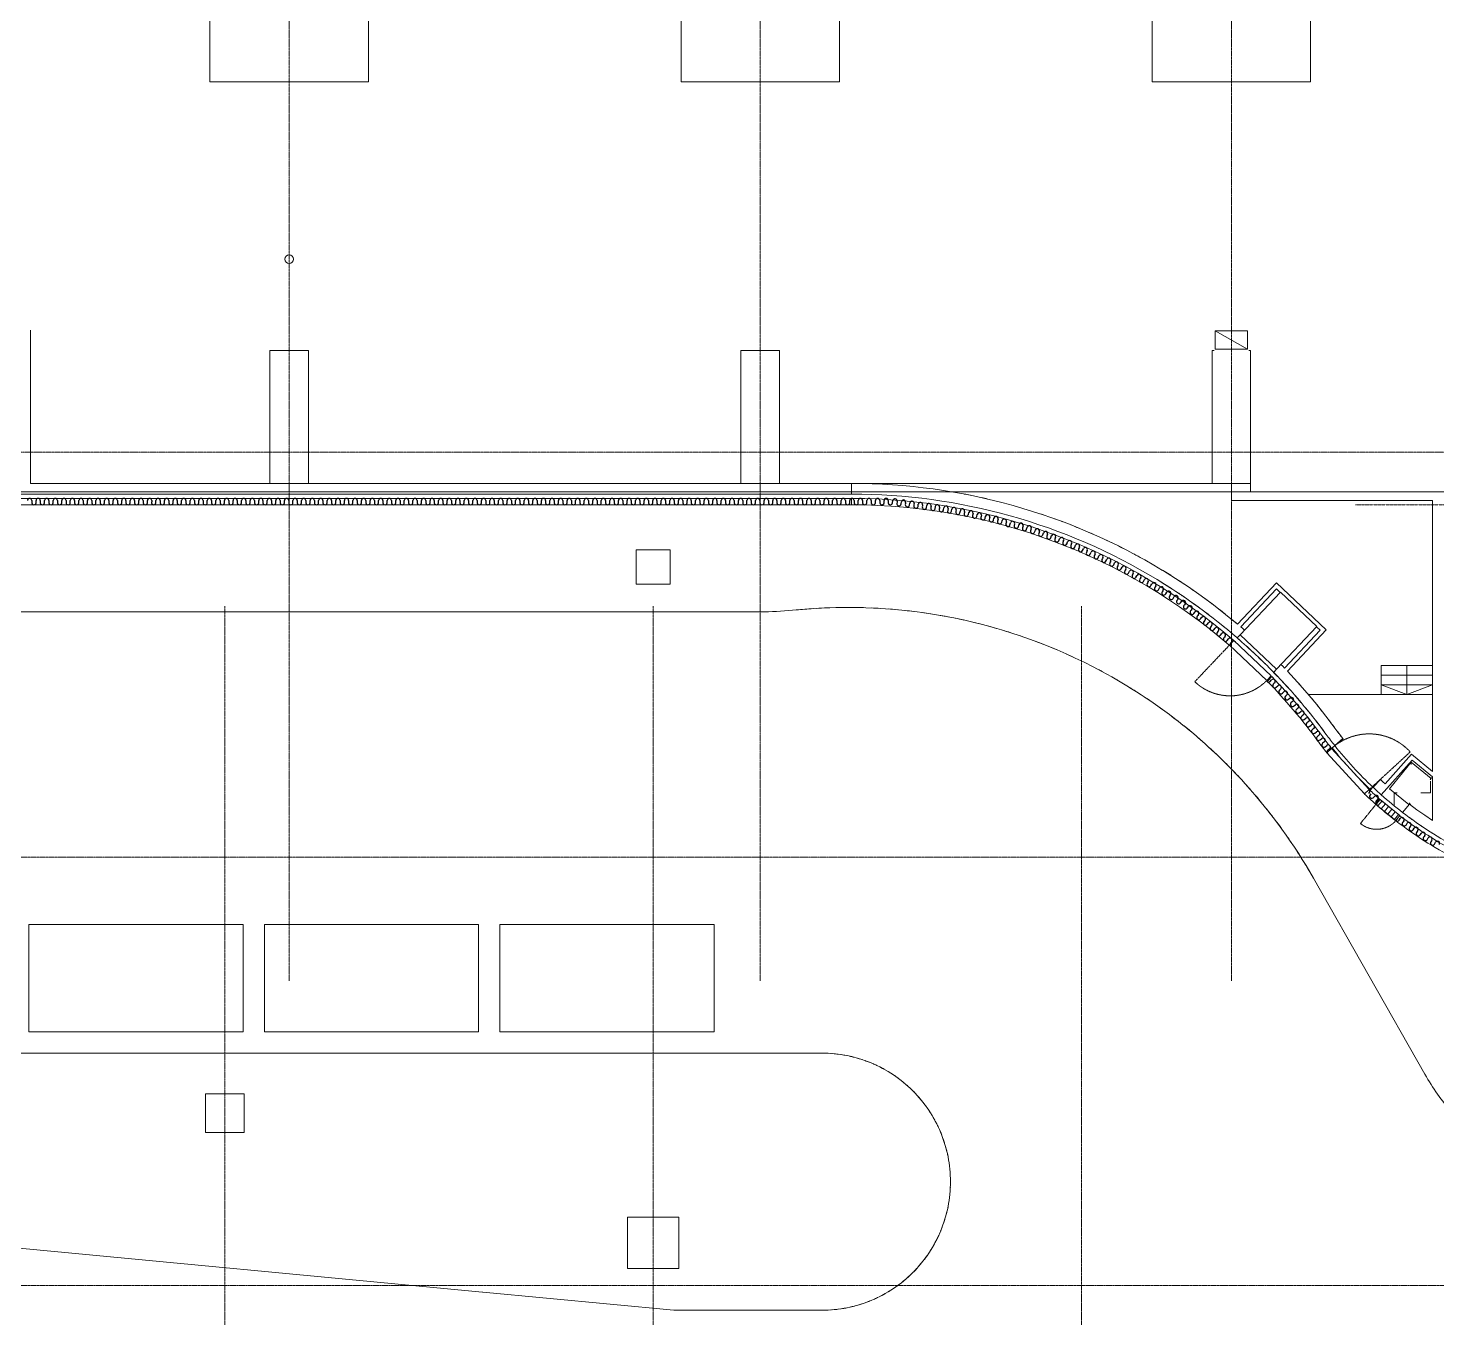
# Model space of a CAD drawing. Header units: millimetres. Extents: x -1578195 to 622687, y -255792 to 391308.
# Drawn here: x -1483347 to -1450456, y 95514 to 125616 of the extents above; entities that cross this region are included whole.
import ezdxf

# ---------------------------------------------------------------- set-up
doc = ezdxf.new("R2010")
doc.units = ezdxf.units.MM
for name, pattern in [('Grid Line', [21, 12, -3, 3, -3]), ('Hidden', [2.25, 1, -1.25]), ('Long Dash', [13.5, 9, -4.5]), ('Overhead', [1.8, 1.2, -0.6])]:
    doc.linetypes.add(name, pattern=pattern)
for name, color, linetype, lineweight in [('A-010-M_LINE', 90, 'Continuous', 5), ('A-010_MH_LINE', 90, 'Hidden', 5), ('A-200-H_WALL', 111, 'Continuous', 9), ('A-200-M_WALL', 113, 'Continuous', 9), ('A-200-M_WALL_INT', 2, 'Continuous', 9), ('A-215-M_CURT_PANEL', 51, 'Continuous', 5), ('A-230-M_FLOOR', 192, 'Continuous', 18), ('A-242-A_STAIR', 31, 'Continuous', 5), ('A-242-M_STAIR', 31, 'Continuous', 5), ('A-325-M_DOOR', 31, 'Continuous', 5), ('A-325-M_DOOR_PANEL', 31, 'Continuous', 5), ('A-325-MH_DOOR', 31, 'Long Dash', 5), ('S-280-M_COLUMN', 52, 'Continuous', 9), ('Z-030-M_GRID', 191, 'Continuous', 5), ('Z-060-M_DETAIL', 92, 'Continuous', 5)]:
    doc.layers.add(name, color=color, linetype=linetype, lineweight=lineweight)

# ---------------------------------------------------------------- blocks, each defined once
blk = doc.blocks.new('0291')
at = {"layer": 'A-200-H_WALL', "lineweight": 5}
h = blk.add_hatch(dxfattribs=at)
h.set_pattern_fill('FP_6', color=1, style=0, pattern_type=2)
h.set_pattern_definition([(270, (83994.51, 144113.43), (100, 6e-15), [])])
h.paths.add_polyline_path([(84190, 143857), (84193, 143860), (83727, 144239), (83821, 144355), (83801, 144372), (83706, 144256), (83945, 144052), (84186, 143860)], flags=0)
at = {"layer": 'A-325-M_DOOR_PANEL'}
h = blk.add_hatch(dxfattribs=at)
h.set_pattern_fill('FP_7', color=1, angle=-39.145, style=0, pattern_type=2)
h.set_pattern_definition([(50.855, (84527.5, 143781.01), (77.555, -63.128), [])])
h.paths.add_polyline_path([(84193, 143860), (84287, 143976), (83822, 144355), (83727, 144239)], flags=0)
at = {"layer": 'A-010-M_LINE', "color": 1, "lineweight": 25}
for p, q in [((52340, 151329), (52340, 151304)), ((52340, 151329), (52340, 151304)), ((52340, 151304), (52340, 151279)), ((52440, 151279), (52440, 151329)), ((52540, 151329), (52540, 151304)), ((52540, 151304), (52540, 151279)), ((52640, 151279), (52640, 151329)), ((52740, 151329), (52740, 151304)), ((52740, 151304), (52740, 151279)), ((52840, 151279), (52840, 151329)), ((52940, 151329), (52940, 151304)), ((52940, 151304), (52940, 151279)), ((53040, 151279), (53040, 151329)), ((53140, 151329), (53140, 151304)), ((53140, 151304), (53140, 151279)), ((53240, 151279), (53240, 151329)), ((53340, 151329), (53340, 151304)), ((53340, 151304), (53340, 151279)), ((53440, 151279), (53440, 151329)), ((53540, 151329), (53540, 151304)), ((53540, 151304), (53540, 151279)), ((53640, 151279), (53640, 151329)), ((53740, 151329), (53740, 151304)), ((53740, 151304), (53740, 151279)), ((53840, 151279), (53840, 151329)), ((53940, 151329), (53940, 151304)), ((53940, 151304), (53940, 151279)), ((54040, 151279), (54040, 151329)), ((54140, 151329), (54140, 151304)), ((54140, 151304), (54140, 151279)), ((54240, 151279), (54240, 151329)), ((54340, 151329), (54340, 151304)), ((54340, 151304), (54340, 151279)), ((54440, 151279), (54440, 151329)), ((54540, 151329), (54540, 151304)), ((54540, 151304), (54540, 151279)), ((54640, 151279), (54640, 151329)), ((54740, 151329), (54740, 151304)), ((54740, 151329), (54740, 151304)), ((54740, 151304), (54740, 151279)), ((54840, 151279), (54840, 151329)), ((54940, 151329), (54940, 151304)), ((54940, 151304), (54940, 151279)), ((55040, 151279), (55040, 151329)), ((55139, 151304), (55139, 151279)), ((55140, 151329), (55140, 151304)), ((55239, 151279), (55239, 151329)), ((55339, 151329), (55339, 151304)), ((55339, 151304), (55339, 151279)), ((55439, 151279), (55439, 151329)), ((55539, 151329), (55539, 151304)), ((55539, 151304), (55539, 151279)), ((55639, 151279), (55639, 151329)), ((55739, 151329), (55739, 151304)), ((55739, 151304), (55739, 151279)), ((55839, 151279), (55839, 151329)), ((55939, 151329), (55939, 151304)), ((55939, 151304), (55939, 151279)), ((56039, 151279), (56039, 151329)), ((56139, 151329), (56139, 151304)), ((56139, 151304), (56139, 151279)), ((56239, 151279), (56239, 151329)), ((56339, 151329), (56339, 151304)), ((56339, 151304), (56339, 151279)), ((56439, 151279), (56439, 151329)), ((56539, 151329), (56539, 151304)), ((56539, 151304), (56539, 151279)), ((56639, 151279), (56639, 151329)), ((56739, 151329), (56739, 151304)), ((56739, 151304), (56739, 151279)), ((56839, 151279), (56839, 151329)), ((56939, 151329), (56939, 151304)), ((56939, 151304), (56939, 151279)), ((57039, 151279), (57039, 151329)), ((57139, 151329), (57139, 151304)), ((57139, 151329), (57139, 151304)), ((57139, 151304), (57139, 151279)), ((57239, 151279), (57239, 151329)), ((57339, 151329), (57339, 151304)), ((57339, 151304), (57339, 151279)), ((57439, 151279), (57439, 151329)), ((57539, 151329), (57539, 151304)), ((57539, 151304), (57539, 151279)), ((57639, 151279), (57639, 151329)), ((57739, 151329), (57739, 151304)), ((57739, 151304), (57739, 151279)), ((57839, 151279), (57839, 151329)), ((57939, 151329), (57939, 151304)), ((57939, 151304), (57939, 151279)), ((58039, 151279), (58039, 151329)), ((58139, 151329), (58139, 151304)), ((58139, 151304), (58139, 151279)), ((58239, 151279), (58239, 151329)), ((58339, 151329), (58339, 151304)), ((58339, 151304), (58339, 151279)), ((58439, 151279), (58439, 151329)), ((58539, 151329), (58539, 151304)), ((58539, 151304), (58539, 151279)), ((58639, 151279), (58639, 151329)), ((58739, 151329), (58739, 151304)), ((58739, 151304), (58739, 151279)), ((58839, 151279), (58839, 151329)), ((58939, 151329), (58939, 151304)), ((58939, 151304), (58939, 151279)), ((59039, 151279), (59039, 151329)), ((59139, 151329), (59139, 151304)), ((59139, 151304), (59139, 151279)), ((59239, 151279), (59239, 151329)), ((59339, 151329), (59339, 151304)), ((59339, 151304), (59339, 151279)), ((59439, 151279), (59439, 151329)), ((59539, 151329), (59539, 151304)), ((59539, 151329), (59539, 151304)), ((59539, 151304), (59539, 151279)), ((59639, 151279), (59639, 151329)), ((59739, 151329), (59739, 151304)), ((59739, 151304), (59739, 151279)), ((59839, 151279), (59839, 151329)), ((59939, 151329), (59939, 151304)), ((59939, 151304), (59939, 151279)), ((60039, 151279), (60039, 151329)), ((60139, 151329), (60139, 151304)), ((60139, 151304), (60139, 151279)), ((60239, 151279), (60239, 151329)), ((60339, 151329), (60339, 151304)), ((60339, 151304), (60339, 151279)), ((60439, 151279), (60439, 151329)), ((60539, 151329), (60539, 151304)), ((60539, 151304), (60539, 151279)), ((60639, 151279), (60639, 151329)), ((60739, 151329), (60739, 151304)), ((60739, 151304), (60739, 151279)), ((60839, 151279), (60839, 151329)), ((60939, 151329), (60939, 151304)), ((60939, 151304), (60939, 151279)), ((61039, 151279), (61039, 151329)), ((61139, 151329), (61139, 151304)), ((61139, 151304), (61139, 151279)), ((61239, 151279), (61239, 151329)), ((61339, 151329), (61339, 151304)), ((61339, 151304), (61339, 151279)), ((61439, 151279), (61439, 151329)), ((61539, 151329), (61539, 151304)), ((61539, 151304), (61539, 151279)), ((61639, 151279), (61639, 151329)), ((61739, 151329), (61739, 151304)), ((61739, 151304), (61739, 151279)), ((61839, 151279), (61839, 151329)), ((61939, 151329), (61939, 151304)), ((61939, 151329), (61939, 151304)), ((61939, 151304), (61939, 151279)), ((62039, 151279), (62039, 151329)), ((62139, 151329), (62139, 151304)), ((62139, 151304), (62139, 151279)), ((62239, 151279), (62239, 151329)), ((62339, 151329), (62339, 151304)), ((62339, 151304), (62339, 151279)), ((62439, 151279), (62439, 151329)), ((62539, 151329), (62539, 151304)), ((62539, 151304), (62539, 151279)), ((62639, 151279), (62639, 151329)), ((62739, 151329), (62739, 151304)), ((62739, 151304), (62739, 151279)), ((62839, 151279), (62839, 151329)), ((62939, 151329), (62939, 151304)), ((62939, 151304), (62939, 151279)), ((63039, 151279), (63039, 151329)), ((63139, 151329), (63139, 151304)), ((63139, 151304), (63139, 151279)), ((63239, 151279), (63239, 151329)), ((63339, 151329), (63339, 151304)), ((63339, 151304), (63339, 151279)), ((63439, 151279), (63439, 151329)), ((63539, 151329), (63539, 151304)), ((63539, 151304), (63539, 151279)), ((63639, 151279), (63639, 151329)), ((63739, 151329), (63739, 151304)), ((63739, 151304), (63739, 151279)), ((63839, 151279), (63839, 151329)), ((63939, 151329), (63939, 151304)), ((63939, 151304), (63939, 151279)), ((64039, 151279), (64039, 151329)), ((64139, 151329), (64139, 151304)), ((64139, 151304), (64139, 151279)), ((64239, 151279), (64239, 151329)), ((64339, 151329), (64339, 151304)), ((64339, 151329), (64339, 151304)), ((64339, 151304), (64339, 151279)), ((64439, 151279), (64439, 151329)), ((64539, 151329), (64539, 151304)), ((64539, 151304), (64539, 151279)), ((64639, 151279), (64639, 151329)), ((64739, 151329), (64739, 151304)), ((64739, 151304), (64739, 151279)), ((64839, 151279), (64839, 151329)), ((64939, 151329), (64939, 151304)), ((64939, 151304), (64939, 151279)), ((65039, 151279), (65039, 151329)), ((65139, 151329), (65139, 151304)), ((65139, 151304), (65139, 151279)), ((65239, 151279), (65239, 151329)), ((65339, 151329), (65339, 151304)), ((65339, 151304), (65339, 151279)), ((65439, 151279), (65439, 151329)), ((65539, 151329), (65539, 151304)), ((65539, 151304), (65539, 151279)), ((65639, 151279), (65639, 151329)), ((65739, 151329), (65739, 151304)), ((65739, 151304), (65739, 151279)), ((65839, 151279), (65839, 151329)), ((65939, 151329), (65939, 151304)), ((65939, 151304), (65939, 151279)), ((66039, 151279), (66039, 151329)), ((66139, 151329), (66139, 151304)), ((66139, 151304), (66139, 151279)), ((66239, 151279), (66239, 151329)), ((66339, 151329), (66339, 151304)), ((66339, 151304), (66339, 151279)), ((66439, 151279), (66439, 151329)), ((66539, 151329), (66539, 151304)), ((66539, 151304), (66539, 151279)), ((66639, 151279), (66639, 151329)), ((66739, 151329), (66739, 151304)), ((66739, 151329), (66739, 151304)), ((66739, 151304), (66739, 151279)), ((66839, 151279), (66839, 151329)), ((66939, 151329), (66939, 151304)), ((66939, 151304), (66939, 151279)), ((67039, 151279), (67039, 151329)), ((67139, 151329), (67139, 151304)), ((67140, 151304), (67140, 151279)), ((67240, 151279), (67240, 151329)), ((67340, 151329), (67340, 151304)), ((67340, 151304), (67340, 151279)), ((67440, 151279), (67440, 151329)), ((67540, 151329), (67540, 151304)), ((67540, 151304), (67540, 151279)), ((67640, 151279), (67640, 151329)), ((67740, 151329), (67740, 151304)), ((67740, 151304), (67740, 151279)), ((67840, 151279), (67840, 151329)), ((67940, 151329), (67940, 151304)), ((67940, 151304), (67940, 151279)), ((68040, 151279), (68040, 151329)), ((68140, 151329), (68140, 151304)), ((68140, 151304), (68140, 151279)), ((68240, 151279), (68240, 151329)), ((68340, 151329), (68340, 151304)), ((68340, 151304), (68340, 151279)), ((68440, 151279), (68440, 151329)), ((68540, 151329), (68540, 151304)), ((68540, 151304), (68540, 151279)), ((68640, 151279), (68640, 151329)), ((68740, 151329), (68740, 151304)), ((68740, 151304), (68740, 151279)), ((68840, 151279), (68840, 151329)), ((68940, 151329), (68940, 151304)), ((68940, 151304), (68940, 151279)), ((69040, 151279), (69040, 151329)), ((69140, 151329), (69140, 151304)), ((69140, 151329), (69140, 151304)), ((69140, 151304), (69140, 151279)), ((69240, 151279), (69240, 151329)), ((69340, 151329), (69340, 151304)), ((69340, 151304), (69340, 151279)), ((69440, 151279), (69440, 151329)), ((69540, 151329), (69540, 151304)), ((69540, 151304), (69540, 151279)), ((69640, 151279), (69640, 151329)), ((69740, 151329), (69740, 151304)), ((69740, 151304), (69740, 151279)), ((69840, 151279), (69840, 151329)), ((69940, 151329), (69940, 151304)), ((69940, 151304), (69940, 151279)), ((70040, 151279), (70040, 151329)), ((70140, 151329), (70140, 151304)), ((70140, 151304), (70140, 151279)), ((70240, 151279), (70240, 151329)), ((70340, 151329), (70340, 151304)), ((70340, 151304), (70340, 151279)), ((70440, 151279), (70440, 151329)), ((70540, 151329), (70540, 151304)), ((70540, 151304), (70540, 151279)), ((70640, 151279), (70640, 151329)), ((70740, 151329), (70740, 151304)), ((70740, 151304), (70740, 151279)), ((70840, 151279), (70840, 151329)), ((70940, 151329), (70940, 151304)), ((70940, 151304), (70940, 151279)), ((71040, 151279), (71040, 151329)), ((71140, 151329), (71140, 151304)), ((71140, 151304), (71140, 151279)), ((71240, 151279), (71240, 151329)), ((71340, 151329), (71340, 151304)), ((71340, 151304), (71340, 151279)), ((71440, 151279), (71440, 151329)), ((71540, 151329), (71540, 151304)), ((71540, 151329), (71540, 151304)), ((71540, 151304), (71540, 151279)), ((71640, 151279), (71640, 151329)), ((71740, 151329), (71740, 151304)), ((71740, 151304), (71740, 151279)), ((71840, 151279), (71840, 151329)), ((71940, 151329), (71940, 151304)), ((71940, 151304), (71940, 151279)), ((72040, 151279), (72040, 151329)), ((72140, 151329), (72140, 151304)), ((72140, 151304), (72140, 151279)), ((72240, 151279), (72240, 151329)), ((72340, 151329), (72340, 151304)), ((72340, 151304), (72340, 151279)), ((72440, 151279), (72447, 151328)), ((72546, 151314), (72543, 151290)), ((72638, 151251), (72645, 151301)), ((72543, 151290), (72539, 151265)), ((72741, 151262), (72737, 151237)), ((72744, 151287), (72741, 151262)), ((72836, 151223), (72843, 151273)), ((72939, 151234), (72935, 151209)), ((72942, 151259), (72939, 151234)), ((73035, 151195), (73041, 151245)), ((73137, 151206), (73134, 151181)), ((73140, 151231), (73137, 151206)), ((73233, 151168), (73240, 151217)), ((73335, 151178), (73332, 151154)), ((73339, 151203), (73335, 151178)), ((73431, 151140), (73438, 151189)), ((73533, 151151), (73530, 151126)), ((73537, 151175), (73533, 151151)), ((73629, 151112), (73636, 151161)), ((73735, 151147), (73723, 151065)), ((73816, 151080), (73826, 151129)), ((73919, 151086), (73915, 151061)), ((73924, 151111), (73919, 151086)), ((73924, 151111), (73919, 151086)), ((74013, 151044), (74022, 151094)), ((74116, 151052), (74112, 151027)), ((74120, 151076), (74116, 151052)), ((74209, 151004), (74220, 151053)), ((74312, 151006), (74307, 150982)), ((74318, 151031), (74312, 151006)), ((74404, 150959), (74415, 151008)), ((74513, 150986), (74507, 150961)), ((74507, 150961), (74501, 150937)), ((74599, 150914), (74610, 150963)), ((74702, 150916), (74696, 150892)), ((74708, 150941), (74702, 150916)), ((74794, 150869), (74805, 150918)), ((74897, 150871), (74891, 150847)), ((74902, 150896), (74897, 150871)), ((74902, 150896), (74897, 150871)), ((74988, 150816), (75001, 150864)), ((75091, 150813), (75084, 150789)), ((75098, 150837), (75091, 150813)), ((75181, 150762), (75194, 150810)), ((75290, 150784), (75281, 150745)), ((75377, 150719), (75391, 150767)), ((75480, 150715), (75473, 150691)), ((75487, 150739), (75480, 150715)), ((75568, 150659), (75584, 150706)), ((75670, 150650), (75662, 150626)), ((75679, 150674), (75670, 150650)), ((75757, 150594), (75773, 150641)), ((75860, 150585), (75851, 150561)), ((75868, 150608), (75860, 150585)), ((75946, 150529), (75962, 150576)), ((76049, 150520), (76041, 150496)), ((76057, 150543), (76049, 150520)), ((76135, 150463), (76151, 150511)), ((76238, 150455), (76230, 150431)), ((76246, 150478), (76238, 150455)), ((76246, 150478), (76238, 150455)), ((76323, 150390), (76341, 150436)), ((76425, 150376), (76416, 150353)), ((76434, 150400), (76425, 150376)), ((76509, 150316), (76527, 150363)), ((76620, 150326), (76611, 150303)), ((76611, 150303), (76602, 150280)), ((76695, 150243), (76713, 150290)), ((76794, 150225), (76783, 150203)), ((76804, 150248), (76794, 150225)), ((76874, 150161), (76895, 150207)), ((76976, 150142), (76965, 150120)), ((76986, 150165), (76976, 150142)), ((77056, 150078), (77077, 150124)), ((77158, 150059), (77147, 150037)), ((77168, 150082), (77158, 150059)), ((77238, 149995), (77259, 150041)), ((77350, 149999), (77340, 149976)), ((77340, 149976), (77329, 149954)), ((77420, 149912), (77441, 149958)), ((77521, 149893), (77511, 149871)), ((77532, 149916), (77521, 149893)), ((77532, 149916), (77521, 149893)), ((77602, 149829), (77623, 149875)), ((77698, 149804), (77686, 149782)), ((77710, 149826), (77698, 149804)), ((77774, 149734), (77798, 149778)), ((77873, 149707), (77861, 149685)), ((77885, 149729), (77873, 149707)), ((77948, 149637), (77973, 149681)), ((78048, 149610), (78036, 149588)), ((78060, 149632), (78048, 149610)), ((78123, 149540), (78148, 149584)), ((78223, 149513), (78211, 149492)), ((78235, 149535), (78223, 149513)), ((78298, 149443), (78323, 149487)), ((78398, 149416), (78386, 149395)), ((78410, 149438), (78398, 149416)), ((78410, 149438), (78398, 149416)), ((78473, 149346), (78497, 149390)), ((78585, 149341), (78573, 149319)), ((78573, 149319), (78561, 149298)), ((78648, 149249), (78672, 149293)), ((78748, 149223), (78735, 149201)), ((78760, 149244), (78748, 149223)), ((78821, 149150), (78846, 149192)), ((78919, 149119), (78906, 149098)), ((78932, 149141), (78919, 149119)), ((78992, 149047), (79018, 149089)), ((79091, 149016), (79078, 148995)), ((79103, 149038), (79091, 149016)), ((79163, 148944), (79195, 148982)), ((79257, 148900), (79241, 148881)), ((79273, 148919), (79257, 148900)), ((79319, 148818), (79350, 148857)), ((79412, 148774), (79397, 148755)), ((79428, 148794), (79412, 148774)), ((79474, 148692), (79506, 148731)), ((79568, 148648), (79552, 148629)), ((79583, 148668), (79568, 148648)), ((79630, 148566), (79661, 148605)), ((79723, 148522), (79707, 148503)), ((79739, 148542), (79723, 148522)), ((79785, 148440), (79817, 148479)), ((79879, 148397), (79863, 148377)), ((79894, 148416), (79879, 148397)), ((79941, 148314), (79972, 148353)), ((80034, 148271), (80018, 148251)), ((80050, 148290), (80034, 148271)), ((80096, 148188), (80127, 148227)), ((80189, 148145), (80174, 148125)), ((80205, 148164), (80189, 148145)), ((80251, 148063), (80283, 148101)), ((80345, 148019), (80329, 148000)), ((80361, 148038), (80345, 148019)), ((80361, 148038), (80345, 148019)), ((81254, 147108), (81288, 147145)), ((81345, 147060), (81327, 147042)), ((81362, 147078), (81345, 147060)), ((81399, 146972), (81434, 147008)), ((81488, 146920), (81471, 146902)), ((81506, 146938), (81488, 146920)), ((81542, 146832), (81577, 146868)), ((81631, 146780), (81614, 146762)), ((81649, 146798), (81631, 146780)), ((81686, 146693), (81725, 146723)), ((81767, 146629), (81747, 146614)), ((81786, 146644), (81767, 146629)), ((81808, 146535), (81847, 146565)), ((81889, 146471), (81869, 146455)), ((81909, 146486), (81889, 146471)), ((81930, 146376), (81970, 146407)), ((82011, 146313), (81992, 146297)), ((82031, 146328), (82011, 146313)), ((82053, 146218), (82092, 146249)), ((82134, 146154), (82114, 146139)), ((82153, 146170), (82134, 146154)), ((82175, 146060), (82215, 146091)), ((82256, 145996), (82236, 145981)), ((82276, 146012), (82256, 145996)), ((82298, 145902), (82337, 145932)), ((82379, 145838), (82359, 145823)), ((82398, 145853), (82379, 145838)), ((82420, 145744), (82459, 145774)), ((82501, 145680), (82481, 145665)), ((82521, 145695), (82501, 145680)), ((82542, 145585), (82582, 145616)), ((82623, 145522), (82604, 145506)), ((82643, 145537), (82623, 145522)), ((82643, 145537), (82623, 145522)), ((83571, 144514), (83554, 144495)), ((83607, 144482), (83590, 144463)), ((83663, 144395), (83697, 144432)), ((83754, 144345), (83736, 144327)), ((83771, 144364), (83754, 144345)), ((84266, 143871), (84295, 143912)), ((84362, 143834), (84348, 143814)), ((84377, 143855), (84362, 143834)), ((84430, 143757), (84458, 143797)), ((84540, 143740), (84526, 143720)), ((84526, 143720), (84512, 143699)), ((84594, 143642), (84622, 143683)), ((84690, 143605), (84676, 143584)), ((84704, 143625), (84690, 143605)), ((84757, 143527), (84786, 143568)), ((84854, 143490), (84839, 143470)), ((84868, 143511), (84854, 143490)), ((84921, 143412), (84946, 143456)), ((85020, 143384), (85008, 143362)), ((85033, 143406), (85020, 143384)), ((85095, 143312), (85120, 143356))]:
    blk.add_line(p, q, dxfattribs=at)
at = {"layer": 'A-010-M_LINE', "color": 1}
for p, q in [((84287, 143976), (83801, 144372)), ((52273, 141431), (57273, 141431)), ((52273, 138931), (52273, 141431)), ((57273, 141431), (57273, 138931)), ((57773, 141431), (62773, 141431)), ((57773, 138931), (57773, 141431)), ((62773, 141431), (62773, 138931)), ((63273, 141431), (68273, 141431)), ((63273, 138931), (63273, 141431)), ((68273, 141431), (68273, 138931)), ((57273, 138931), (52273, 138931)), ((62773, 138931), (57773, 138931)), ((68273, 138931), (63273, 138931))]:
    blk.add_line(p, q, dxfattribs=at)
at = {"layer": 'A-010-M_LINE', "color": 1, "lineweight": 25}
for centre, radius, start, end in [((52290, 151329), 50, 0.0003, 180.0003), ((52490, 151329), 50, 0.0003, 180.0003), ((52690, 151329), 50, 0.0003, 180.0003), ((52890, 151329), 50, 0.0003, 180.0003), ((53090, 151329), 50, 0.0003, 180.0003), ((53290, 151329), 50, 0.0003, 180.0003), ((53490, 151329), 50, 0.0003, 180.0003), ((53690, 151329), 50, 0.0003, 180.0003), ((53890, 151329), 50, 0.0003, 180.0003), ((54090, 151329), 50, 0.0003, 180.0003), ((54290, 151329), 50, 0.0003, 180.0003), ((54490, 151329), 50, 0.0003, 180.0003), ((54690, 151329), 50, 0.0003, 180.0003), ((54890, 151329), 50, 0.0003, 180.0003), ((55090, 151329), 50, 0.0003, 180.0003), ((55289, 151329), 50, 0.0003, 180.0003), ((55489, 151329), 50, 0.0003, 180.0003), ((55689, 151329), 50, 0.0003, 180.0003), ((55889, 151329), 50, 0.0003, 180.0003), ((56089, 151329), 50, 0.0003, 180.0003), ((56289, 151329), 50, 0.0003, 180.0003), ((56489, 151329), 50, 0.0003, 180.0003), ((56689, 151329), 50, 0.0003, 180.0003), ((56889, 151329), 50, 0.0003, 180.0003), ((57089, 151329), 50, 0.0003, 180.0003), ((57289, 151329), 50, 0.0003, 180.0003), ((57489, 151329), 50, 0.0003, 180.0003), ((57689, 151329), 50, 0.0003, 180.0003), ((57889, 151329), 50, 0.0003, 180.0003), ((58089, 151329), 50, 0.0003, 180.0003), ((58289, 151329), 50, 0.0003, 180.0003), ((58489, 151329), 50, 0.0003, 180.0003), ((58689, 151329), 50, 0.0003, 180.0003), ((58889, 151329), 50, 0.0003, 180.0003), ((59089, 151329), 50, 0.0003, 180.0003), ((59289, 151329), 50, 0.0003, 180.0003), ((59489, 151329), 50, 0.0003, 180.0003), ((59689, 151329), 50, 0.0003, 180.0003), ((59889, 151329), 50, 0.0003, 180.0003), ((60089, 151329), 50, 0.0003, 180.0003), ((60289, 151329), 50, 0.0003, 180.0003), ((60489, 151329), 50, 0.0003, 180.0003), ((60689, 151329), 50, 0.0003, 180.0003), ((60889, 151329), 50, 0.0003, 180.0003), ((61089, 151329), 50, 0.0003, 180.0003), ((61289, 151329), 50, 0.0003, 180.0003), ((61489, 151329), 50, 0.0003, 180.0003), ((61689, 151329), 50, 0.0003, 180.0003), ((61889, 151329), 50, 0.0003, 180.0003), ((62089, 151329), 50, 0.0003, 180.0003), ((62289, 151329), 50, 0.0003, 180.0003), ((62489, 151329), 50, 0.0003, 180.0003), ((62689, 151329), 50, 0.0003, 180.0003), ((62889, 151329), 50, 0.0003, 180.0003), ((63089, 151329), 50, 0.0003, 180.0003), ((63289, 151329), 50, 0.0003, 180.0003), ((63489, 151329), 50, 0.0003, 180.0003), ((63689, 151329), 50, 0.0003, 180.0003), ((63889, 151329), 50, 0.0003, 180.0003), ((64089, 151329), 50, 0.0003, 180.0003), ((64289, 151329), 50, 0.0003, 180.0003), ((64489, 151329), 50, 0.0003, 180.0003), ((64689, 151329), 50, 0.0003, 180.0003), ((64889, 151329), 50, 0.0003, 180.0003), ((65089, 151329), 50, 0.0003, 180.0003), ((65289, 151329), 50, 0.0003, 180.0003), ((65489, 151329), 50, 0.0003, 180.0003), ((65689, 151329), 50, 0.0003, 180.0003), ((65889, 151329), 50, 0.0003, 180.0003), ((66089, 151329), 50, 0.0003, 180.0003), ((66289, 151329), 50, 0.0003, 180.0003), ((66489, 151329), 50, 0.0003, 180.0003), ((66689, 151329), 50, 0.0003, 180.0003), ((66889, 151329), 50, 0.0003, 180.0003), ((67089, 151329), 50, 0.0003, 180.0003), ((67290, 151329), 50, 0.0003, 180.0003), ((67490, 151329), 50, 0.0003, 180.0003), ((67690, 151329), 50, 0.0003, 180.0003), ((67890, 151329), 50, 0.0003, 180.0003), ((68090, 151329), 50, 0.0003, 180.0003), ((68290, 151329), 50, 0.0003, 180.0003), ((68490, 151329), 50, 0.0003, 180.0003), ((68690, 151329), 50, 0.0003, 180.0003), ((68890, 151329), 50, 0.0003, 180.0003), ((69090, 151329), 50, 0.0003, 180.0003), ((69290, 151329), 50, 0.0003, 180.0003), ((69490, 151329), 50, 0.0003, 180.0003), ((69690, 151329), 50, 0.0003, 180.0003), ((69890, 151329), 50, 0.0003, 180.0003), ((70090, 151329), 50, 0.0003, 180.0003), ((70290, 151329), 50, 0.0003, 180.0003), ((70490, 151329), 50, 0.0003, 180.0003), ((70690, 151329), 50, 0.0003, 180.0003), ((70890, 151329), 50, 0.0003, 180.0003), ((71090, 151329), 50, 0.0003, 180.0003), ((71290, 151329), 50, 0.0003, 180.0003), ((71490, 151329), 50, 0.0003, 180.0003), ((71690, 151329), 50, 0.0003, 180.0003), ((71890, 151329), 50, 0.0003, 180.0003), ((72090, 151329), 50, 0.0003, 180.0003), ((72290, 151329), 50, 0.0003, 180.0003), ((72497, 151321), 50, 352.0003, 172.0003), ((72695, 151294), 50, 352.0003, 172.0003), ((72893, 151266), 50, 352.0003, 172.0003), ((52390, 151279), 50, 180.0003, 0.0003), ((52590, 151279), 50, 180.0003, 0.0003), ((52790, 151279), 50, 180.0003, 0.0003), ((52990, 151279), 50, 180.0003, 0.0003), ((53190, 151279), 50, 180.0003, 0.0003), ((53390, 151279), 50, 180.0003, 0.0003), ((53590, 151279), 50, 180.0003, 0.0003), ((53790, 151279), 50, 180.0003, 0.0003), ((53990, 151279), 50, 180.0003, 0.0003), ((54190, 151279), 50, 180.0003, 0.0003), ((54390, 151279), 50, 180.0003, 0.0003), ((54590, 151279), 50, 180.0003, 0.0003), ((54790, 151279), 50, 180.0003, 0.0003), ((54990, 151279), 50, 180.0003, 0.0003), ((55189, 151279), 50, 180.0003, 0.0003), ((55389, 151279), 50, 180.0003, 0.0003), ((55589, 151279), 50, 180.0003, 0.0003), ((55789, 151279), 50, 180.0003, 0.0003), ((55989, 151279), 50, 180.0003, 0.0003), ((56189, 151279), 50, 180.0003, 0.0003), ((56389, 151279), 50, 180.0003, 0.0003), ((56589, 151279), 50, 180.0003, 0.0003), ((56789, 151279), 50, 180.0003, 0.0003), ((56989, 151279), 50, 180.0003, 0.0003), ((57189, 151279), 50, 180.0003, 0.0003), ((57389, 151279), 50, 180.0003, 0.0003), ((57589, 151279), 50, 180.0003, 0.0003), ((57789, 151279), 50, 180.0003, 0.0003), ((57989, 151279), 50, 180.0003, 0.0003), ((58189, 151279), 50, 180.0003, 0.0003), ((58389, 151279), 50, 180.0003, 0.0003), ((58589, 151279), 50, 180.0003, 0.0003), ((58789, 151279), 50, 180.0003, 0.0003), ((58989, 151279), 50, 180.0003, 0.0003), ((59189, 151279), 50, 180.0003, 0.0003), ((59389, 151279), 50, 180.0003, 0.0003), ((59589, 151279), 50, 180.0003, 0.0003), ((59789, 151279), 50, 180.0003, 0.0003), ((59989, 151279), 50, 180.0003, 0.0003), ((60189, 151279), 50, 180.0003, 0.0003), ((60389, 151279), 50, 180.0003, 0.0003), ((60589, 151279), 50, 180.0003, 0.0003), ((60789, 151279), 50, 180.0003, 0.0003), ((60989, 151279), 50, 180.0003, 0.0003), ((61189, 151279), 50, 180.0003, 0.0003), ((61389, 151279), 50, 180.0003, 0.0003), ((61589, 151279), 50, 180.0003, 0.0003), ((61789, 151279), 50, 180.0003, 0.0003), ((61989, 151279), 50, 180.0003, 0.0003), ((62189, 151279), 50, 180.0003, 0.0003), ((62389, 151279), 50, 180.0003, 0.0003), ((62589, 151279), 50, 180.0003, 0.0003), ((62789, 151279), 50, 180.0003, 0.0003), ((62989, 151279), 50, 180.0003, 0.0003), ((63189, 151279), 50, 180.0003, 0.0003), ((63389, 151279), 50, 180.0003, 0.0003), ((63589, 151279), 50, 180.0003, 0.0003), ((63789, 151279), 50, 180.0003, 0.0003), ((63989, 151279), 50, 180.0003, 0.0003), ((64189, 151279), 50, 180.0003, 0.0003), ((64389, 151279), 50, 180.0003, 0.0003), ((64589, 151279), 50, 180.0003, 0.0003), ((64789, 151279), 50, 180.0003, 0.0003), ((64989, 151279), 50, 180.0003, 0.0003), ((65189, 151279), 50, 180.0003, 0.0003), ((65389, 151279), 50, 180.0003, 0.0003), ((65589, 151279), 50, 180.0003, 0.0003), ((65789, 151279), 50, 180.0003, 0.0003), ((65989, 151279), 50, 180.0003, 0.0003), ((66189, 151279), 50, 180.0003, 0.0003), ((66389, 151279), 50, 180.0003, 0.0003), ((66589, 151279), 50, 180.0003, 0.0003), ((66789, 151279), 50, 180.0003, 0.0003), ((66989, 151279), 50, 180.0003, 0.0003), ((67190, 151279), 50, 180.0003, 0.0003), ((67390, 151279), 50, 180.0003, 0.0003), ((67590, 151279), 50, 180.0003, 0.0003), ((67790, 151279), 50, 180.0003, 0.0003), ((67990, 151279), 50, 180.0003, 0.0003), ((68190, 151279), 50, 180.0003, 0.0003), ((68390, 151279), 50, 180.0003, 0.0003), ((68590, 151279), 50, 180.0003, 0.0003), ((68790, 151279), 50, 180.0003, 0.0003), ((68990, 151279), 50, 180.0003, 0.0003), ((69190, 151279), 50, 180.0003, 0.0003), ((69390, 151279), 50, 180.0003, 0.0003), ((69590, 151279), 50, 180.0003, 0.0003), ((69790, 151279), 50, 180.0003, 0.0003), ((69990, 151279), 50, 180.0003, 0.0003), ((70190, 151279), 50, 180.0003, 0.0003), ((70390, 151279), 50, 180.0003, 0.0003), ((70590, 151279), 50, 180.0003, 0.0003), ((70790, 151279), 50, 180.0003, 0.0003), ((70990, 151279), 50, 180.0003, 0.0003), ((71190, 151279), 50, 180.0003, 0.0003), ((71390, 151279), 50, 180.0003, 0.0003), ((71590, 151279), 50, 180.0003, 0.0003), ((71790, 151279), 50, 180.0003, 0.0003), ((71990, 151279), 50, 180.0003, 0.0003), ((72190, 151279), 50, 180.0003, 0.0003), ((72390, 151279), 50, 180.0003, 0.0003), ((72589, 151258), 50, 172.0003, 352.0003), ((72787, 151230), 50, 172.0003, 352.0003), ((72985, 151202), 50, 172.0003, 352.0003), ((73091, 151238), 50, 352.0003, 172.0003), ((73183, 151174), 50, 172.0003, 352.0003), ((73289, 151210), 50, 352.0003, 172.0003), ((73381, 151147), 50, 172.0003, 352.0003), ((73487, 151182), 50, 352.0003, 172.0003), ((73579, 151119), 50, 172.0003, 352.0003), ((73685, 151154), 50, 352.0003, 172.0003), ((73767, 151089), 50, 207.9157, 349.491), ((73875, 151120), 50, 349.491, 169.491), ((73964, 151053), 50, 170.0003, 350.0003), ((74071, 151085), 50, 350.0003, 170.0003), ((74160, 151016), 50, 167.0003, 347.0003), ((74269, 151042), 50, 347.0003, 167.0003), ((74355, 150971), 50, 167.0003, 347.0003), ((74464, 150997), 50, 347.0003, 167.0003), ((74659, 150952), 50, 347.0003, 167.0003), ((74550, 150926), 50, 167.0003, 347.0003), ((74745, 150881), 50, 167.0003, 347.0003), ((74854, 150907), 50, 347.0003, 167.0003), ((74940, 150836), 50, 167.0003, 347.0003), ((75049, 150850), 50, 344.4877, 164.4877), ((75132, 150776), 50, 164.4877, 344.4877), ((75242, 150797), 50, 344.4877, 164.4877), ((75329, 150733), 50, 165.8412, 344.0003), ((75439, 150753), 50, 344.0003, 164.0003), ((75521, 150675), 50, 161.0003, 341.0003), ((75631, 150690), 50, 341.0003, 161.0003), ((75820, 150625), 50, 341.0003, 161.0003), ((75710, 150610), 50, 161.0003, 341.0003), ((75899, 150545), 50, 161.0003, 341.0003), ((76010, 150560), 50, 341.0003, 161.0003), ((76088, 150480), 50, 161.0003, 341.0003), ((76199, 150494), 50, 341.0003, 161.0003), ((76277, 150415), 50, 161.0003, 341.0003), ((76387, 150418), 50, 338.4877, 158.4877), ((76462, 150335), 50, 158.4877, 338.4877), ((76573, 150345), 50, 338.4877, 158.4877), ((76758, 150269), 50, 335.4877, 155.4877), ((76648, 150261), 50, 158.4877, 338.4877), ((76829, 150182), 50, 155.4877, 335.4877), ((76940, 150186), 50, 335.4877, 155.4877), ((77011, 150099), 50, 155.4877, 335.4877), ((77122, 150103), 50, 335.4877, 155.4877), ((77193, 150016), 50, 155.4877, 335.4877), ((77304, 150020), 50, 335.4877, 155.4877), ((77486, 149937), 50, 335.4877, 155.4877), ((77375, 149933), 50, 155.4877, 335.4877), ((77557, 149850), 50, 155.4877, 335.4877), ((77667, 149850), 50, 331.0003, 151.0003), ((77730, 149758), 50, 151.0003, 331.0003), ((77841, 149753), 50, 331.0003, 151.0003), ((77905, 149661), 50, 151.0003, 331.0003), ((78016, 149656), 50, 331.0003, 151.0003), ((78080, 149564), 50, 151.0003, 331.0003), ((78191, 149559), 50, 331.0003, 151.0003), ((78255, 149467), 50, 151.0003, 331.0003), ((78366, 149463), 50, 331.0003, 151.0003), ((78429, 149370), 50, 151.0003, 331.0003), ((78541, 149366), 50, 331.0003, 151.0003), ((78604, 149273), 50, 151.0003, 331.0003), ((78716, 149269), 50, 331.0003, 151.0003), ((78778, 149175), 50, 149.0003, 329.0003), ((78889, 149167), 50, 329.0003, 149.0003), ((78949, 149072), 50, 149.0003, 329.0003), ((79061, 149064), 50, 329.0003, 149.0003), ((79234, 148951), 50, 321.0003, 141.0003), ((79121, 148969), 50, 149.0003, 329.0003), ((79280, 148849), 50, 141.0003, 321.0003), ((79389, 148825), 50, 321.0003, 141.0003), ((79435, 148723), 50, 141.0003, 321.0003), ((79545, 148699), 50, 321.0003, 141.0003), ((79591, 148597), 50, 141.0003, 321.0003), ((79700, 148573), 50, 321.0003, 141.0003), ((79746, 148472), 50, 141.0003, 321.0003), ((79855, 148447), 50, 321.0003, 141.0003), ((79902, 148346), 50, 141.0003, 321.0003), ((80011, 148322), 50, 321.0003, 141.0003), ((80057, 148220), 50, 141.0003, 321.0003), ((80166, 148196), 50, 321.0003, 141.0003), ((80213, 148094), 50, 141.0003, 321.0003), ((80322, 148070), 50, 321.0003, 141.0003), ((80368, 147968), 50, 141.0003, 198.8652), ((81217, 147142), 50, 229.7124, 317.7355), ((81325, 147112), 50, 317.7355, 137.7355), ((81363, 147007), 50, 135.7355, 315.7355), ((81470, 146973), 50, 315.7355, 135.7355), ((81507, 146867), 50, 135.7355, 315.7355), ((81613, 146833), 50, 315.7355, 135.7355), ((81650, 146728), 50, 135.7355, 315.7355), ((81756, 146684), 50, 307.7355, 127.7355), ((81777, 146574), 50, 127.7355, 307.7355), ((81878, 146526), 50, 307.7355, 127.7355), ((81900, 146416), 50, 127.7355, 307.7355), ((82000, 146367), 50, 307.7355, 127.7355), ((82022, 146258), 50, 127.7355, 307.7355), ((82123, 146209), 50, 307.7355, 127.7355), ((82145, 146100), 50, 127.7355, 307.7355), ((82245, 146051), 50, 307.7355, 127.7355), ((82267, 145941), 50, 127.7355, 307.7355), ((82368, 145893), 50, 307.7355, 127.7355), ((82389, 145783), 50, 127.7355, 307.7355), ((82490, 145735), 50, 307.7355, 127.7355), ((82512, 145625), 50, 127.7355, 307.7355), ((82613, 145577), 50, 307.7355, 127.7355), ((82634, 145467), 50, 127.7355, 219.8311), ((83535, 144548), 50, 317, 47.3574), ((83627, 144429), 50, 137, 317), ((83734, 144398), 50, 317, 137), ((83773, 144293), 50, 137, 255.9371), ((84223, 143904), 54, 231.1748, 322.2263), ((84336, 143884), 50, 325, 145), ((84389, 143785), 50, 145, 325), ((84499, 143769), 50, 325, 145), ((84553, 143670), 50, 145, 325), ((84663, 143654), 50, 325, 145), ((84717, 143556), 50, 145, 325), ((84827, 143539), 50, 325, 145), ((84880, 143441), 50, 145, 325), ((84990, 143431), 50, 330, 150), ((85051, 143337), 50, 150, 330), ((85163, 143331), 50, 330, 150)]:
    blk.add_arc(centre, radius, start, end, dxfattribs=at)
at = {"layer": 'A-010_MH_LINE', "color": 1}
blk.add_line((83250, 151231), (100250, 151231), dxfattribs=at)
at = {"layer": 'A-200-M_WALL', "color": 1}
for p, q in [((71484, 151381), (71484, 151231)), ((81293, 147224), (81190, 147115)), ((82681, 145534), (82690, 145543)), ((83569, 144584), (83460, 144481)), ((83706, 144256), (83801, 144372)), ((84237, 143915), (84190, 143857))]:
    blk.add_line(p, q, dxfattribs=at)
for centre, radius, start, end in [((71484, 137731), 13650, 49.1844, 90), ((71484, 137731), 13500, 49.029, 90), ((71484, 137731), 13500, 36.3011, 44.033), ((71484, 137731), 13650, 36.3011, 44.0619), ((89859, 151229), 9300, 216.3011, 218.507), ((89859, 151229), 9150, 216.3011, 218.4229), ((89859, 151229), 9300, 226.5241, 228.5799), ((89859, 151229), 9150, 226.5717, 228.5452), ((89859, 151229), 9300, 228.5799, 232.4451), ((89859, 151229), 9150, 228.5452, 228.7116), ((89859, 151229), 9300, 232.4451, 242.4274), ((89859, 151229), 9150, 232.4695, 242.4274)]:
    blk.add_arc(centre, radius, start, end, dxfattribs=at)
at = {"layer": 'A-200-M_WALL_INT', "color": 1}
for p, q in [((52313, 151731), (52313, 155306)), ((80800, 151731), (52313, 151731)), ((71484, 151731), (71484, 151481)), ((80800, 151531), (80800, 151731)), ((48395, 151531), (91800, 151531)), ((80350, 151531), (80350, 151331)), ((80350, 151331), (85050, 151331)), ((85050, 151331), (85050, 145010)), ((79049, 149511), (78744, 149702)), ((79349, 149313), (79049, 149511)), ((81403, 149408), (80495, 148446)), ((82566, 148310), (81403, 149408)), ((79643, 149107), (79349, 149313)), ((79933, 148894), (79643, 149107)), ((80571, 148381), (81407, 149267)), ((81407, 149267), (81490, 149188)), ((80217, 148674), (79933, 148894)), ((80495, 148446), (80217, 148674)), ((80615, 148344), (80571, 148381)), ((80658, 148306), (80615, 148344)), ((82341, 148385), (82425, 148306)), ((80487, 148124), (80555, 148197)), ((82425, 148306), (81589, 147420)), ((81658, 147348), (82566, 148310)), ((81406, 147394), (81338, 147321)), ((81549, 147462), (81509, 147503)), ((81589, 147420), (81549, 147462)), ((81893, 147093), (81658, 147348)), ((82121, 146833), (81893, 147093)), ((82343, 146567), (82121, 146833)), ((82558, 146296), (82343, 146567)), ((82767, 146020), (82558, 146296)), ((82764, 145611), (82949, 145780)), ((84559, 145407), (83941, 144716)), ((85050, 145010), (84559, 145407)), ((83849, 144463), (84570, 145269)), ((84570, 145269), (85050, 144881)), ((83834, 144816), (83658, 144638)), ((83887, 144766), (83834, 144816)), ((83941, 144716), (83887, 144766)), ((85050, 144881), (85050, 143859)), ((84506, 144245), (84348, 144051)), ((84684, 144112), (84506, 144245)), ((84866, 143983), (84684, 144112)), ((85050, 143859), (84866, 143983))]:
    blk.add_line(p, q, dxfattribs=at)
for centre, radius, start, end in [((71484, 137731), 14000, 58.7634, 90), ((71484, 137731), 13750, 58.7634, 90), ((71484, 137731), 13750, 49.0996, 58.7634), ((71484, 137731), 13750, 44.2228, 49.0996), ((71484, 137731), 13750, 36.3011, 44.2228), ((89859, 151229), 9050, 216.3011, 218.3778), ((89859, 151229), 8800, 216.3011, 218.2605), ((89859, 151229), 9050, 226.7478, 228.3894), ((89859, 151229), 9050, 232.4854, 242.4274)]:
    blk.add_arc(centre, radius, start, end, dxfattribs=at)
at = {"layer": 'A-215-M_CURT_PANEL', "color": 1, "lineweight": 9}
for p, q in [((71484, 151381), (48400, 151381)), ((71484, 151231), (71484, 151381)), ((48400, 151231), (71484, 151231))]:
    blk.add_line(p, q, dxfattribs=at)
at = {"layer": 'A-230-M_FLOOR', "color": 1}
for p, q in [((56500, 161106), (56500, 164806)), ((60200, 164806), (60200, 161106)), ((67500, 161106), (67500, 164806)), ((71200, 164806), (71200, 161106)), ((78500, 161106), (78500, 164806)), ((82200, 164806), (82200, 161106)), ((60200, 161106), (56500, 161106)), ((71200, 161106), (67500, 161106)), ((82200, 161106), (78500, 161106)), ((48457, 151481), (71484, 151481)), ((73842, 151531), (73859, 151528)), ((69446, 148733), (48457, 148733)), ((82133, 146819), (82144, 146806)), ((85050, 146806), (82144, 146806)), ((82960, 145766), (82703, 145559)), ((82752, 145626), (82760, 145616)), ((85000, 144852), (85000, 144856)), ((85000, 144856), (85050, 144856)), ((85000, 144826), (85000, 144852)), ((85000, 144813), (85000, 144826)), ((85000, 144506), (85000, 144778)), ((83601, 144581), (83657, 144637)), ((84150, 144208), (84150, 144506)), ((84150, 144506), (84160, 144506)), ((84160, 144506), (84223, 144506)), ((84778, 144506), (85000, 144506)), ((84871, 137940), (82267, 142517)), ((40378, 138433), (52539, 138433)), ((52640, 138431), (52539, 138433)), ((52640, 138431), (70792, 138432)), ((62863, 132854), (51483, 133931)), ((67329, 132431), (62873, 132853)), ((70792, 132431), (67329, 132431))]:
    blk.add_line(p, q, dxfattribs=at)
for centre, radius, start, end in [((58350, 156963), 100, 0, 180), ((58350, 156963), 100, 180, 0), ((71485, 137731), 14000, 78.564, 79.1984), ((71485, 137731), 14000, 76.8952, 77.4974), ((71485, 137731), 14000, 75.2265, 75.7489), ((71485, 137731), 14000, 71.162, 71.9006), ((71485, 137731), 14000, 69.4155, 70.2377), ((71485, 137731), 14000, 67.7152, 68.5749), ((71485, 137731), 14000, 66.0304, 66.9123), ((71485, 137731), 14000, 64.3526, 65.2499), ((71485, 137731), 14000, 62.6787, 63.5876), ((71485, 137731), 14000, 61.007, 61.9255), ((71485, 137731), 14000, 59.3369, 60.2637), ((71485, 137731), 14000, 57.8592, 58.5901), ((71484, 137731), 13750, 57.0919, 58.7634), ((71485, 137731), 14000, 56.2507, 57.0075), ((71484, 137731), 13750, 55.4201, 56.5377), ((71485, 137731), 14000, 54.6559, 55.4229), ((71485, 137731), 14000, 53.0671, 53.8338), ((69225, 158731), 10000, 271.2627, 275.551), ((71402, 136336), 12500, 61.7009, 95.551), ((71402, 136336), 12500, 93.7486, 95.551), ((71402, 136336), 12500, 91.9462, 93.1481), ((71402, 136336), 12500, 90.1438, 91.2258), ((71402, 136336), 12500, 88.3414, 89.3722), ((71402, 136336), 12500, 86.5389, 87.5414), ((71402, 136336), 12500, 84.7364, 85.721), ((71402, 136336), 12500, 82.934, 83.9063), ((71402, 136336), 12500, 81.1315, 82.0949), ((71484, 137731), 13750, 53.7478, 54.7572), ((71484, 137731), 13750, 52.075, 53.0402), ((71485, 137731), 14000, 51.4814, 52.2314), ((71402, 136336), 12500, 79.3289, 80.2857), ((71402, 136336), 12500, 77.5264, 78.4779), ((71402, 136336), 12500, 75.7238, 76.6712), ((71402, 136336), 12500, 73.9213, 74.8653), ((71484, 137731), 13750, 50.4013, 51.3445), ((71485, 137731), 14000, 49.9394, 50.5373), ((71402, 136336), 12500, 72.1811, 72.9892), ((71402, 136336), 12500, 70.4309, 71.23), ((71402, 136336), 12500, 68.6807, 69.4668), ((71484, 137731), 13750, 48.7294, 49.6584), ((71402, 136336), 12500, 66.9306, 67.697), ((71402, 136336), 12500, 65.1806, 65.914), ((71484, 137731), 13750, 47.0475, 47.9663), ((71402, 136336), 12500, 63.4306, 64.0995), ((71402, 136336), 12500, 61.6807, 62.1702), ((71484, 137731), 13750, 45.3642, 46.2828), ((71484, 137731), 13750, 43.6616, 44.6007), ((71402, 136336), 12500, 42.1035, 61.7009), ((71402, 136336), 12500, 59.563, 59.9309), ((71484, 137731), 13750, 41.9792, 42.9445), ((71484, 137731), 14000, 41.4481, 41.9314), ((71402, 136336), 12500, 57.5419, 58.181), ((71402, 136336), 12500, 55.7107, 56.431), ((71484, 137731), 13750, 40.2758, 41.282), ((71484, 137731), 14000, 39.6437, 40.4071), ((71402, 136336), 12500, 53.9219, 54.681), ((71484, 137731), 13750, 38.5093, 39.6208), ((71484, 137731), 14000, 38.1581, 39.0875), ((71402, 136336), 12500, 52.002, 52.9351), ((71402, 136336), 12500, 50.2065, 51.1425), ((71484, 137731), 13750, 36.3011, 37.9606), ((71484, 137731), 14000, 36.3011, 37.6943), ((71402, 136336), 12500, 48.4103, 49.35), ((89859, 151229), 8800, 216.3011, 217.311), ((89859, 151229), 8800, 217.6464, 218.3777), ((71402, 136336), 12500, 46.6134, 47.5575), ((89859, 151229), 9130, 218.3955, 221.4142), ((89859, 151229), 9050, 218.3777, 226.7496), ((71402, 136336), 12500, 44.8154, 45.765), ((71402, 136336), 12500, 43.0159, 43.9725), ((71402, 136336), 12500, 41.2127, 42.18), ((89859, 151229), 9130, 223.5754, 226.7347), ((71402, 136336), 12500, 29.6324, 42.1035), ((71402, 136336), 12500, 39.4312, 40.3874), ((89859, 151229), 9050, 228.3893, 232.4871), ((71402, 136336), 12500, 37.6496, 38.5949), ((71402, 136336), 12500, 35.8681, 36.8024), ((89859, 151229), 9050, 233.5427, 234.4309), ((89859, 151229), 9050, 235.5735, 236.4301), ((71402, 136336), 12500, 34.0865, 35.0099), ((89859, 151229), 9050, 237.6296, 238.4292), ((71402, 136336), 12500, 32.3049, 33.2174), ((71402, 136336), 12500, 30.5233, 31.4249), ((70792, 135432), 3000, 86.3865, 90), ((70792, 135432), 3000, 82.7783, 85.2062), ((70792, 135432), 3000, 79.1698, 81.3357), ((70792, 135432), 3000, 75.5544, 77.6392), ((70792, 135432), 3000, 71.9426, 73.9932), ((70792, 135432), 3000, 68.337, 70.3349), ((70792, 135432), 3000, 64.7257, 66.6851), ((70792, 135432), 3000, 61.1133, 63.0605), ((70792, 135432), 3000, 57.5045, 59.4366), ((70792, 135432), 3000, 53.8902, 55.8143), ((90086, 140906), 6000, 209.6324, 220.1311), ((70792, 135432), 3000, 50.2758, 52.2019), ((70792, 135432), 3000, 46.6675, 48.5847), ((70792, 135432), 3000, 43.0539, 44.9645), ((70792, 135432), 3000, 40.3817, 41.3531)]:
    blk.add_arc(centre, radius, start, end, dxfattribs=at)
for points in [[(70792, 138432), (70988, 138432), (71380, 138393), (71947, 138221), (72469, 137942), (72927, 137567), (73302, 137109), (73581, 136587), (73753, 136021), (73811, 135432), (73753, 134843), (73581, 134276), (73302, 133754), (72927, 133296), (72469, 132921), (71947, 132642), (71380, 132470), (70988, 132431), (70792, 132431)], [(73108, 137338), (73098, 137351), (73087, 137363), (73077, 137375)], [(73224, 137187), (73205, 137214), (73185, 137240), (73165, 137265)], [(73331, 137029), (73314, 137057), (73296, 137083), (73276, 137110)], [(73490, 136742), (73484, 136756), (73478, 136769), (73471, 136782)], [(73513, 136694), (73506, 136710), (73498, 136726), (73491, 136743)], [(73588, 136518), (73576, 136548), (73565, 136579), (73552, 136609)], [(73652, 136338), (73642, 136369), (73632, 136400), (73622, 136431)], [(73704, 136154), (73696, 136186), (73687, 136217), (73678, 136249)], [(73744, 135968), (73738, 136000), (73731, 136031), (73724, 136063)], [(73772, 135778), (73768, 135811), (73763, 135843), (73758, 135875)], [(73788, 135588), (73786, 135621), (73784, 135653), (73781, 135686)], [(73783, 135206), (73786, 135239), (73788, 135271), (73789, 135304)], [(73792, 135397), (73792, 135430), (73792, 135463), (73791, 135495)], [(73731, 134828), (73737, 134860), (73742, 134892), (73747, 134925)], [(73763, 135016), (73766, 135039), (73769, 135061), (73772, 135083)], [(73772, 135083), (73773, 135094), (73774, 135104), (73775, 135114)], [(73686, 134642), (73695, 134674), (73702, 134706), (73708, 134738)], [(73562, 134281), (73572, 134303), (73581, 134326), (73590, 134349)], [(73590, 134349), (73593, 134357), (73596, 134364), (73599, 134372)], [(73393, 133938), (73410, 133966), (73426, 133995), (73441, 134025)], [(73483, 134106), (73498, 134136), (73512, 134166), (73527, 134195)], [(73062, 133470), (73084, 133496), (73105, 133521), (73126, 133547)], [(73182, 133619), (73202, 133645), (73222, 133672), (73241, 133699)], [(73293, 133775), (73311, 133803), (73329, 133831), (73346, 133859)], [(72794, 133197), (72819, 133220), (72843, 133242), (72868, 133265)], [(72933, 133330), (72956, 133354), (72979, 133378), (73001, 133402)], [(72494, 132961), (72521, 132980), (72549, 133000), (72575, 133019)], [(72647, 133074), (72670, 133092), (72692, 133110), (72714, 133128)], [(72714, 133128), (72718, 133132), (72722, 133135), (72726, 133138)], [(71628, 132550), (71661, 132560), (71693, 132570), (71724, 132580)], [(71724, 132580), (71727, 132581), (71729, 132582), (71731, 132582)], [(71992, 132682), (72023, 132696), (72054, 132710), (72085, 132725)], [(72165, 132764), (72195, 132780), (72225, 132796), (72255, 132812)], [(70792, 132431), (70855, 132431), (70918, 132433), (70981, 132437)], [(71045, 132442), (71088, 132446), (71130, 132450), (71173, 132456)], [(71442, 132503), (71477, 132511), (71512, 132519), (71547, 132528)]]:
    blk.add_open_spline(points, degree=3, dxfattribs=at)
for points, knots in [([(73428, 136864), (73427, 136866), (73411, 136894), (73395, 136922), (73378, 136948)], [-0.25218939, -0.25218939, -0.25218939, -0.25218939, -0.25, -0.21237884, -0.21237884, -0.21237884, -0.21237884]), ([(73630, 134459), (73640, 134490), (73651, 134521), (73660, 134552), (73660, 134553)], [-0.14691655, -0.14691655, -0.14691655, -0.14691655, -0.125, -0.12428986, -0.12428986, -0.12428986, -0.12428986]), ([(72332, 132857), (72338, 132860), (72366, 132878), (72395, 132896), (72418, 132911)], [-0.62919302, -0.62919302, -0.62919302, -0.62919302, -0.625, -0.60597109, -0.60597109, -0.60597109, -0.60597109]), ([(71812, 132610), (71827, 132616), (71860, 132628), (71893, 132641), (71910, 132648)], [-0.7614648, -0.7614648, -0.7614648, -0.7614648, -0.75, -0.7373034, -0.7373034, -0.7373034, -0.7373034]), ([(71248, 132466), (71277, 132471), (71315, 132477), (71352, 132484), (71361, 132486)], [-0.89489587, -0.89489587, -0.89489587, -0.89489587, -0.875, -0.86866302, -0.86866302, -0.86866302, -0.86866302])]:
    blk.add_open_spline(points, degree=3, knots=knots, dxfattribs=at)
at = {"layer": 'A-242-A_STAIR', "color": 1}
for p, q in [((84450, 147481), (84450, 147256)), ((84450, 146806), (83850, 147031)), ((84450, 147256), (84450, 147031)), ((84450, 147031), (84450, 146806)), ((84450, 146806), (85050, 147031))]:
    blk.add_line(p, q, dxfattribs=at)
at = {"layer": 'A-242-M_STAIR', "color": 1}
for p, q in [((85050, 147481), (83850, 147481)), ((83850, 147481), (83850, 147256)), ((83850, 147256), (83850, 147031)), ((85050, 147256), (83850, 147256)), ((83850, 147031), (83850, 146806)), ((85050, 147031), (83850, 147031)), ((85050, 146806), (83850, 146806))]:
    blk.add_line(p, q, dxfattribs=at)
at = {"layer": 'A-242-M_STAIR', "color": 1, "linetype": 'Overhead'}
for p, q in [((85050, 147481), (83850, 147481)), ((85050, 147256), (83850, 147256)), ((85050, 147031), (83850, 147031))]:
    blk.add_line(p, q, dxfattribs=at)
at = {"layer": 'A-325-M_DOOR', "color": 1, "lineweight": 9}
for p, q in [((80304, 147954), (80407, 148063)), ((80407, 148063), (81278, 147238)), ((81175, 147129), (80304, 147954)), ((81278, 147238), (81175, 147129)), ((82580, 145442), (82690, 145543)), ((83458, 144483), (82580, 145442)), ((82690, 145543), (83569, 144584)), ((83569, 144584), (83458, 144483))]:
    blk.add_line(p, q, dxfattribs=at)
at = {"layer": 'A-325-M_DOOR', "color": 1}
for p, q in [((80304, 147954), (80340, 147920)), ((83458, 144483), (83424, 144520)), ((83727, 144239), (83822, 144355)), ((83727, 144239), (83766, 144207)), ((84193, 143860), (83727, 144239)), ((83822, 144355), (84287, 143976)), ((84287, 143976), (84193, 143860))]:
    blk.add_line(p, q, dxfattribs=at)
at = {"layer": 'A-325-M_DOOR_PANEL', "color": 1}
for p, q in [((80407, 148063), (80444, 148029)), ((83569, 144584), (83535, 144621)), ((83822, 144355), (83861, 144324))]:
    blk.add_line(p, q, dxfattribs=at)
at = {"layer": 'A-325-MH_DOOR', "color": 1}
for p, q in [((80304, 147954), (79496, 147102)), ((79496, 147102), (79533, 147068)), ((83569, 144584), (84527, 145463)), ((83727, 144239), (83366, 143794)), ((83366, 143794), (83404, 143763))]:
    blk.add_line(p, q, dxfattribs=at)
for centre, radius, start, end in [((80321, 147971), 1199, 228.8759, 315.3694), ((83569, 144584), 1300, 42.4973, 132.4973), ((83743, 144257), 600, 235.5467, 318.5281)]:
    blk.add_arc(centre, radius, start, end, dxfattribs=at)
at = {"layer": 'S-280-M_COLUMN', "color": 1, "lineweight": 13}
for p, q in [((57900, 154831), (57900, 151731)), ((58800, 154831), (57900, 154831)), ((58800, 151731), (58800, 154831)), ((68900, 154831), (68900, 151731)), ((69800, 154831), (68900, 154831)), ((69800, 151731), (69800, 154831)), ((79900, 154831), (79900, 151731)), ((79945, 154831), (79900, 154831)), ((80800, 154831), (80755, 154831)), ((80800, 151731), (80800, 154831)), ((57900, 151731), (58800, 151731)), ((68900, 151731), (69800, 151731)), ((79900, 151731), (80800, 151731)), ((67250, 150181), (66450, 150181)), ((66450, 150181), (66450, 149381)), ((67250, 149381), (67250, 150181)), ((66450, 149381), (67250, 149381)), ((57300, 137481), (56400, 137481)), ((56400, 137481), (56400, 136581)), ((57300, 136581), (57300, 137481)), ((56400, 136581), (57300, 136581)), ((67450, 134606), (66250, 134606)), ((66250, 134606), (66250, 133406)), ((67450, 133406), (67450, 134606)), ((66250, 133406), (67450, 133406))]:
    blk.add_line(p, q, dxfattribs=at)
at = {"layer": 'Z-030-M_GRID', "color": 1, "linetype": 'Grid Line'}
for p, q in [((58350, 209886), (58350, 140118)), ((69350, 209886), (69350, 140118)), ((80350, 209886), (80350, 140118)), ((-14408, 152456), (132980, 152456)), ((56850, 148869), (56850, 92240)), ((66850, 148869), (66850, 92240)), ((76850, 148869), (76850, 92240)), ((-14409, 143006), (133257, 143006)), ((-14409, 133006), (133257, 133006))]:
    blk.add_line(p, q, dxfattribs=at)
at = {"layer": 'Z-060-M_DETAIL', "color": 1}
for p, q in [((80725, 154861), (79975, 155291)), ((80725, 155291), (79975, 155291)), ((79975, 155291), (79975, 154861)), ((80725, 154861), (80725, 155291)), ((79975, 154861), (80725, 154861)), ((81496, 149193), (80555, 148197)), ((82346, 148390), (81496, 149193)), ((81406, 147394), (82346, 148390)), ((80555, 148197), (81406, 147394)), ((84549, 145222), (84042, 144602)), ((84547, 145172), (84549, 145222)), ((85013, 144841), (84549, 145222)), ((84994, 144818), (85013, 144841)), ((84042, 144602), (84495, 144232)), ((84508, 144243), (84509, 144272)), ((84518, 144236), (84532, 144253))]:
    blk.add_line(p, q, dxfattribs=at)

msp = doc.modelspace()

# ---------------------------------------------------------------- block references
msp.add_blockref('0291', (-1535603.6, -36740.4))

doc.saveas('drawing.dxf')
